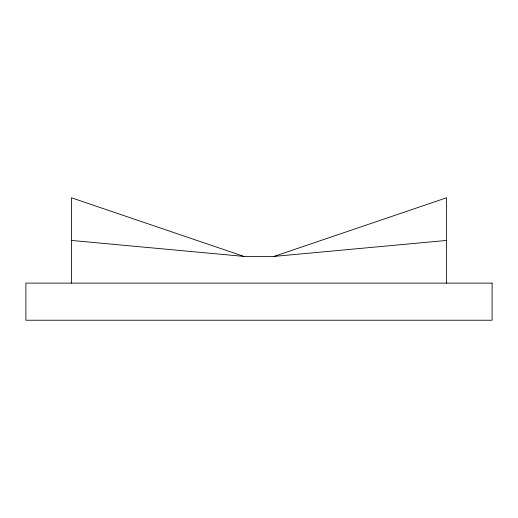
<?xml version="1.0" encoding="UTF-8"?>
<svg xmlns="http://www.w3.org/2000/svg" width="518" height="518" viewBox="0 0 518 518"><rect width="100%" height="100%" fill="white"/><g stroke="black" fill="none" stroke-linecap="round" stroke-linejoin="round"><path stroke-width="0.78" d="M71.406 240.436L243.939 256.41L274.061 256.41L446.594 197.766L446.594 283.113M274.061 256.41L446.594 240.436M243.939 256.41L71.406 197.766L71.406 283.113M492.1 283.113L25.9 283.113L25.9 320.234L492.1 320.234L492.1 283.113"/></g></svg>
